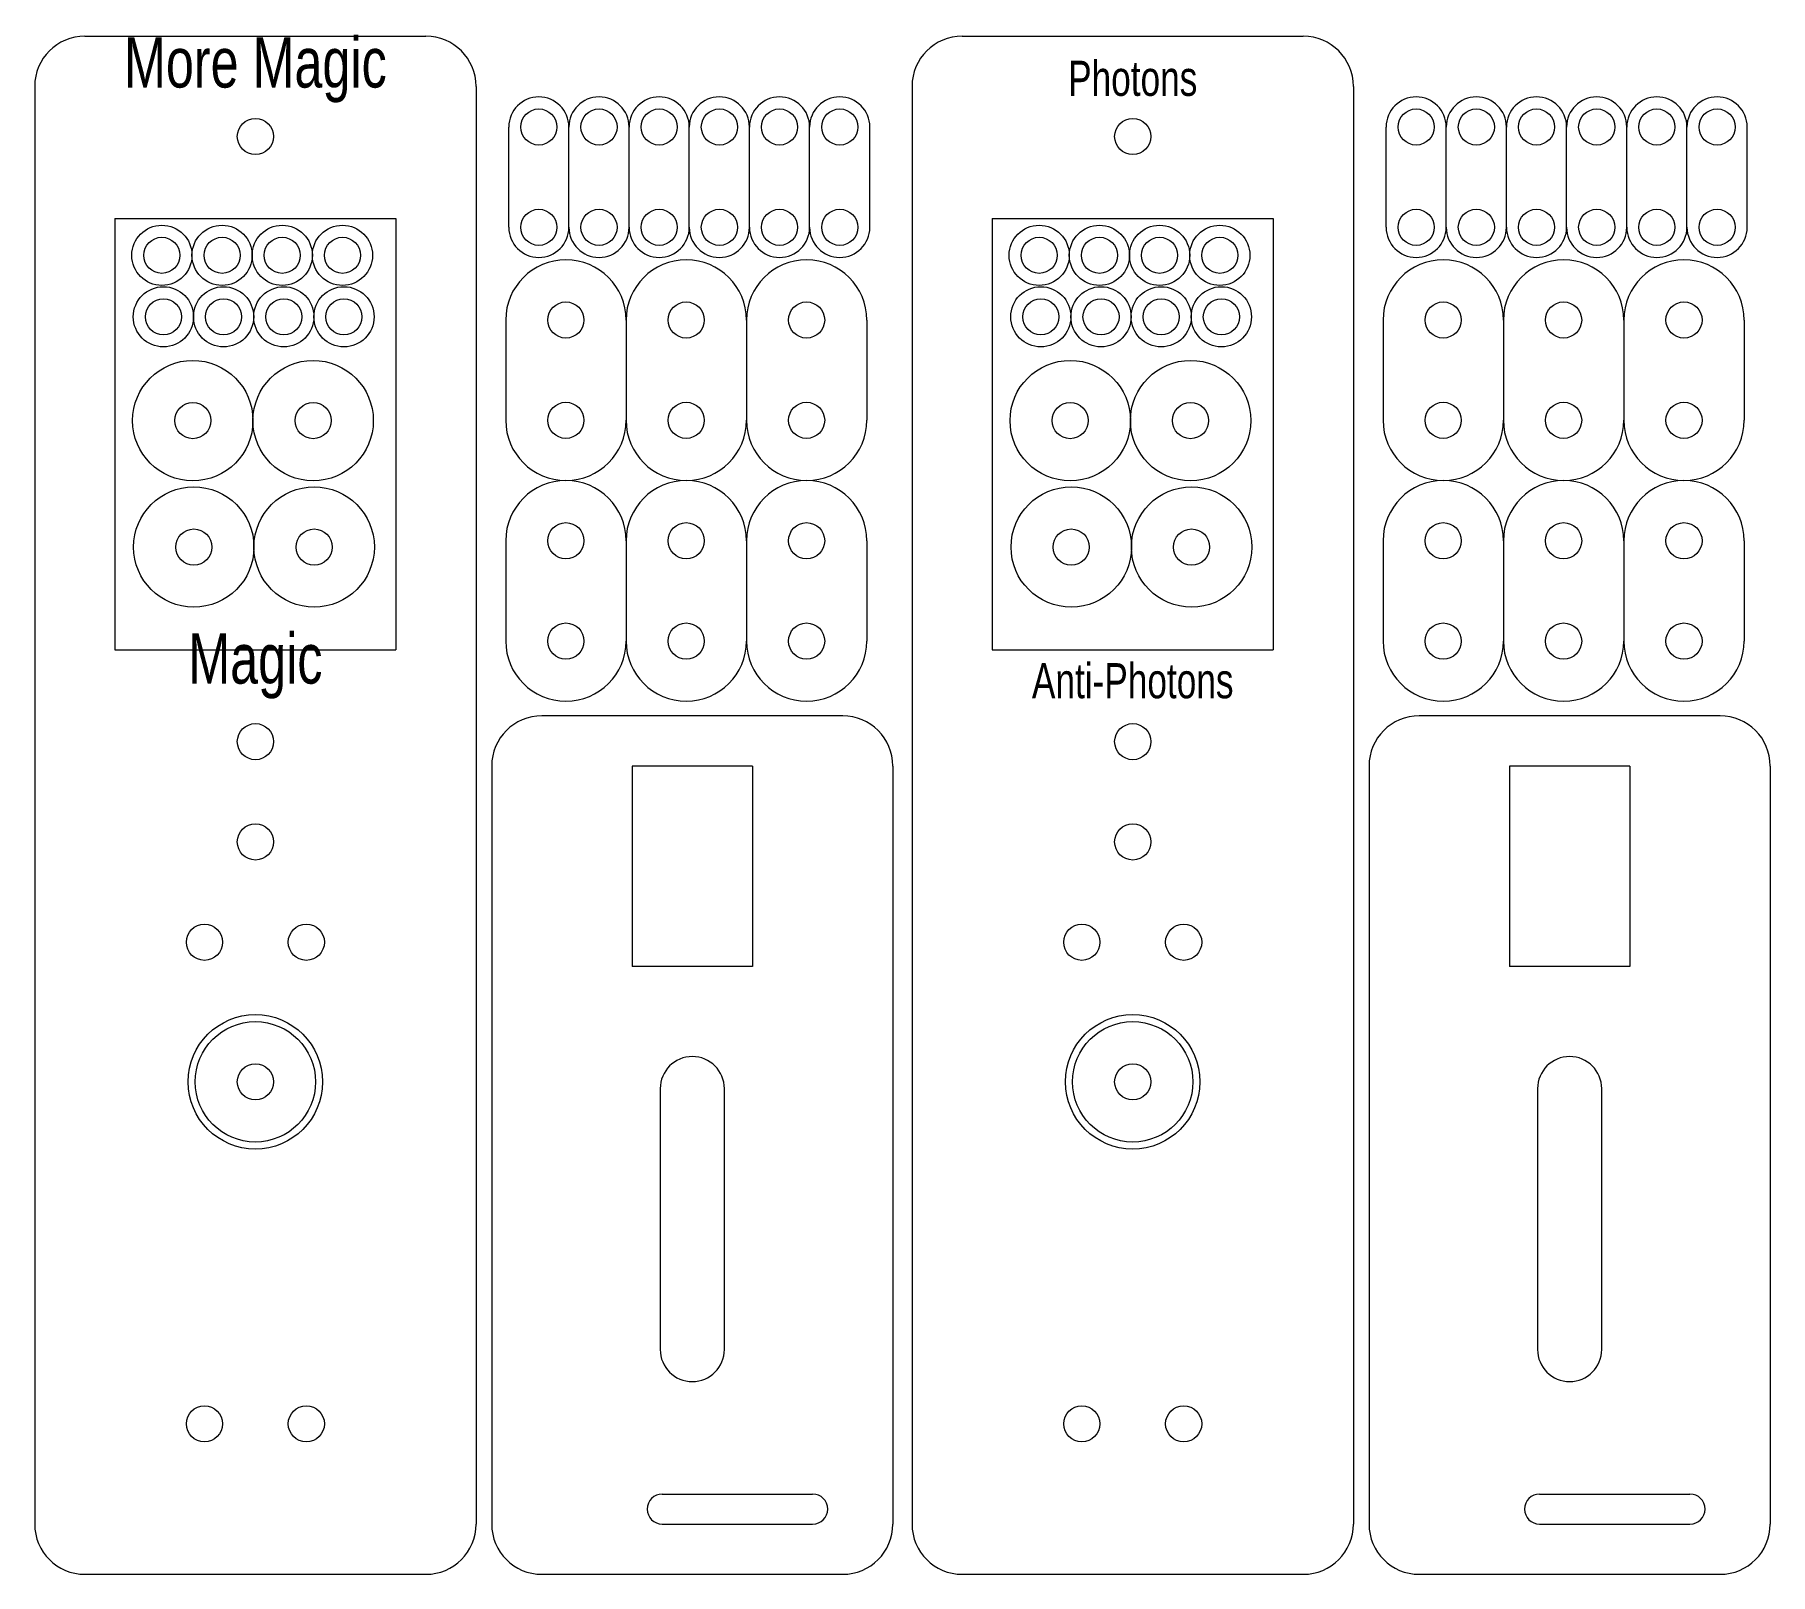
# Model space of a CAD drawing. Header units: millimetres. Extents: x 0 to 173, y 0 to 153.
import ezdxf

# ---------------------------------------------------------------- set-up
doc = ezdxf.new("R2010")
doc.units = ezdxf.units.MM
doc.layers.get('0').update_dxf_attribs({"linetype": 'CONTINUOUS', "lineweight": 0})
doc.layers.add('CSC', color=9, linetype='CONTINUOUS', lineweight=0)
doc.styles.get("Standard").update_dxf_attribs({"font": 'txt', "width": 0.75})

msp = doc.modelspace()

# ---------------------------------------------------------------- linework, layer by layer
for p, q in [((5, 153.32), (39, 153.32)), ((92.47, 153.32), (126.47, 153.32)), ((0, 148.32), (0, 5)), ((44, 148.32), (44, 5)), ((87.47, 148.32), (87.47, 5)), ((131.47, 148.32), (131.47, 5)), ((47.26, 134.27), (47.26, 144.27)), ((53.26, 134.27), (53.26, 144.27)), ((59.26, 134.27), (59.26, 144.27)), ((65.26, 134.27), (65.26, 144.27)), ((71.26, 134.27), (71.26, 144.27)), ((77.26, 134.27), (77.26, 144.27)), ((83.26, 134.27), (83.26, 144.27)), ((134.73, 134.27), (134.73, 144.27)), ((140.73, 134.27), (140.73, 144.27)), ((146.73, 134.27), (146.73, 144.27)), ((152.73, 134.27), (152.73, 144.27)), ((158.73, 134.27), (158.73, 144.27)), ((164.73, 134.27), (164.73, 144.27)), ((170.73, 134.27), (170.73, 144.27)), ((8, 135.16), (36, 135.16)), ((8, 135.16), (8, 92.16)), ((36, 135.16), (36, 92.16)), ((95.47, 135.16), (123.47, 135.16)), ((95.47, 135.16), (95.47, 92.16)), ((123.47, 135.16), (123.47, 92.16)), ((46.96, 125.03), (46.96, 115.03)), ((58.96, 125.03), (58.96, 115.03)), ((70.96, 125.03), (70.96, 115.03)), ((82.96, 125.03), (82.96, 115.03)), ((134.43, 125.03), (134.43, 115.03)), ((146.43, 125.03), (146.43, 115.03)), ((158.43, 125.03), (158.43, 115.03)), ((170.43, 125.03), (170.43, 115.03)), ((46.96, 103.03), (46.96, 93.03)), ((58.96, 103.03), (58.96, 93.03)), ((70.96, 103.03), (70.96, 93.03)), ((82.96, 103.03), (82.96, 93.03)), ((134.43, 103.03), (134.43, 93.03)), ((146.43, 103.03), (146.43, 93.03)), ((158.43, 103.03), (158.43, 93.03)), ((170.43, 103.03), (170.43, 93.03)), ((8, 92.16), (36, 92.16)), ((95.47, 92.16), (123.47, 92.16)), ((80.56, 85.57), (50.56, 85.57)), ((168.03, 85.57), (138.03, 85.57)), ((45.56, 80.57), (45.56, 5)), ((59.56, 80.57), (59.56, 60.57)), ((71.56, 80.57), (59.56, 80.57)), ((71.56, 80.57), (71.56, 60.57)), ((85.56, 80.57), (85.56, 5)), ((133.03, 80.57), (133.03, 5)), ((147.03, 80.57), (147.03, 60.57)), ((159.03, 80.57), (147.03, 80.57)), ((159.03, 80.57), (159.03, 60.57)), ((173.03, 80.57), (173.03, 5)), ((71.56, 60.57), (59.56, 60.57)), ((159.03, 60.57), (147.03, 60.57)), ((62.36, 48.41), (62.36, 22.41)), ((68.76, 22.41), (68.76, 48.41)), ((149.83, 48.41), (149.83, 22.41)), ((156.23, 22.41), (156.23, 48.41)), ((62.56, 8), (77.56, 8)), ((150.03, 8), (165.03, 8)), ((62.56, 5), (77.56, 5)), ((150.03, 5), (165.03, 5)), ((5, 0), (39, 0)), ((92.47, 0), (126.47, 0)), ((50.56, 0), (80.56, 0)), ((138.03, 0), (168.03, 0))]:
    msp.add_line(p, q)
for centre, radius in [((50.26, 144.27), 1.8), ((56.26, 144.27), 1.8), ((62.26, 144.27), 1.8), ((68.26, 144.27), 1.8), ((74.26, 144.27), 1.8), ((80.26, 144.27), 1.8), ((137.73, 144.27), 1.8), ((143.73, 144.27), 1.8), ((149.73, 144.27), 1.8), ((155.73, 144.27), 1.8), ((161.73, 144.27), 1.8), ((167.73, 144.27), 1.8), ((22, 143.32), 1.8), ((109.47, 143.32), 1.8), ((50.26, 134.27), 1.8), ((56.26, 134.27), 1.8), ((62.26, 134.27), 1.8), ((68.26, 134.27), 1.8), ((74.26, 134.27), 1.8), ((80.26, 134.27), 1.8), ((137.73, 134.27), 1.8), ((143.73, 134.27), 1.8), ((149.73, 134.27), 1.8), ((155.73, 134.27), 1.8), ((161.73, 134.27), 1.8), ((167.73, 134.27), 1.8), ((12.68, 131.48), 3), ((12.68, 131.48), 1.8), ((18.68, 131.48), 3), ((18.68, 131.48), 1.8), ((24.68, 131.48), 3), ((24.68, 131.48), 1.8), ((30.68, 131.48), 3), ((30.68, 131.48), 1.8), ((100.15, 131.48), 3), ((100.15, 131.48), 1.8), ((106.15, 131.48), 3), ((106.15, 131.48), 1.8), ((112.15, 131.48), 3), ((112.15, 131.48), 1.8), ((118.15, 131.48), 3), ((118.15, 131.48), 1.8), ((12.83, 125.35), 3), ((18.83, 125.35), 3), ((24.83, 125.35), 3), ((30.83, 125.35), 3), ((100.31, 125.35), 3), ((106.31, 125.35), 3), ((112.31, 125.35), 3), ((118.31, 125.35), 3), ((12.83, 125.35), 1.8), ((18.83, 125.35), 1.8), ((24.83, 125.35), 1.8), ((30.83, 125.35), 1.8), ((52.96, 125.03), 1.8), ((64.96, 125.03), 1.8), ((76.96, 125.03), 1.8), ((100.31, 125.35), 1.8), ((106.31, 125.35), 1.8), ((112.31, 125.35), 1.8), ((118.31, 125.35), 1.8), ((140.43, 125.03), 1.8), ((152.43, 125.03), 1.8), ((164.43, 125.03), 1.8), ((15.76, 115), 6), ((27.76, 115), 6), ((103.24, 115), 6), ((115.24, 115), 6), ((15.76, 115), 1.8), ((27.76, 115), 1.8), ((52.96, 115.03), 1.8), ((64.96, 115.03), 1.8), ((76.96, 115.03), 1.8), ((103.24, 115), 1.8), ((115.24, 115), 1.8), ((140.43, 115.03), 1.8), ((152.43, 115.03), 1.8), ((164.43, 115.03), 1.8), ((15.86, 102.4), 6), ((27.86, 102.4), 6), ((103.34, 102.4), 6), ((115.34, 102.4), 6), ((15.86, 102.4), 1.8), ((27.86, 102.4), 1.8), ((52.96, 103.03), 1.8), ((64.96, 103.03), 1.8), ((76.96, 103.03), 1.8), ((103.34, 102.4), 1.8), ((115.34, 102.4), 1.8), ((140.43, 103.03), 1.8), ((152.43, 103.03), 1.8), ((164.43, 103.03), 1.8), ((52.96, 93.03), 1.8), ((64.96, 93.03), 1.8), ((76.96, 93.03), 1.8), ((140.43, 93.03), 1.8), ((152.43, 93.03), 1.8), ((164.43, 93.03), 1.8), ((22, 83), 1.8), ((109.47, 83), 1.8), ((22, 73), 1.8), ((109.47, 73), 1.8), ((16.92, 63), 1.8), ((27.08, 63), 1.8), ((104.39, 63), 1.8), ((114.55, 63), 1.8), ((22, 49.09), 6.7), ((109.47, 49.09), 6.7), ((22, 49.09), 6), ((109.47, 49.09), 6), ((22, 49.09), 1.8), ((109.47, 49.09), 1.8), ((16.92, 15), 1.8), ((27.08, 15), 1.8), ((104.39, 15), 1.8), ((114.55, 15), 1.8)]:
    msp.add_circle(centre, radius)
for centre, radius, start, end in [((5, 148.32), 5, 90, 180), ((39, 148.32), 5, 0, 90), ((92.47, 148.32), 5, 90, 180), ((126.47, 148.32), 5, 0, 90), ((50.26, 144.27), 3, 0, 180), ((56.26, 144.27), 3, 0, 180), ((62.26, 144.27), 3, 0, 180), ((68.26, 144.27), 3, 0, 180), ((74.26, 144.27), 3, 0, 180), ((80.26, 144.27), 3, 0, 180), ((137.73, 144.27), 3, 0, 180), ((143.73, 144.27), 3, 0, 180), ((149.73, 144.27), 3, 0, 180), ((155.73, 144.27), 3, 0, 180), ((161.73, 144.27), 3, 0, 180), ((167.73, 144.27), 3, 0, 180), ((50.26, 134.27), 3, 180, 0), ((56.26, 134.27), 3, 180, 0), ((62.26, 134.27), 3, 180, 0), ((68.26, 134.27), 3, 180, 0), ((74.26, 134.27), 3, 180, 0), ((80.26, 134.27), 3, 180, 0), ((137.73, 134.27), 3, 180, 0), ((143.73, 134.27), 3, 180, 0), ((149.73, 134.27), 3, 180, 0), ((155.73, 134.27), 3, 180, 0), ((161.73, 134.27), 3, 180, 0), ((167.73, 134.27), 3, 180, 0), ((52.96, 125.03), 6, 0, 180), ((64.96, 125.03), 6, 0, 180), ((76.96, 125.03), 6, 0, 180), ((140.43, 125.03), 6, 0, 180), ((152.43, 125.03), 6, 0, 180), ((164.43, 125.03), 6, 0, 180), ((52.96, 115.03), 6, 180, 0), ((64.96, 115.03), 6, 180, 0), ((76.96, 115.03), 6, 180, 0), ((140.43, 115.03), 6, 180, 0), ((152.43, 115.03), 6, 180, 0), ((164.43, 115.03), 6, 180, 0), ((52.96, 103.03), 6, 0, 180), ((64.96, 103.03), 6, 0, 180), ((76.96, 103.03), 6, 0, 180), ((140.43, 103.03), 6, 0, 180), ((152.43, 103.03), 6, 0, 180), ((164.43, 103.03), 6, 0, 180), ((52.96, 93.03), 6, 180, 0), ((64.96, 93.03), 6, 180, 0), ((76.96, 93.03), 6, 180, 0), ((140.43, 93.03), 6, 180, 0), ((152.43, 93.03), 6, 180, 0), ((164.43, 93.03), 6, 180, 0), ((50.56, 80.57), 5, 90, 180), ((80.56, 80.57), 5, 0, 90), ((138.03, 80.57), 5, 90, 180), ((168.03, 80.57), 5, 0, 90), ((65.56, 48.41), 3.2, 0, 180), ((153.03, 48.41), 3.2, 0, 180), ((65.56, 22.41), 3.2, 180, 0), ((153.03, 22.41), 3.2, 180, 0), ((62.56, 6.5), 1.5, 90, 270), ((77.56, 6.5), 1.5, 270, 90), ((150.03, 6.5), 1.5, 90, 270), ((165.03, 6.5), 1.5, 270, 90), ((5, 5), 5, 180, 270), ((39, 5), 5, 270, 0), ((50.56, 5), 5, 180, 270), ((80.56, 5), 5, 270, 360), ((92.47, 5), 5, 180, 270), ((126.47, 5), 5, 270, 0), ((138.03, 5), 5, 180, 270), ((168.03, 5), 5, 270, 360)]:
    msp.add_arc(centre, radius, start, end)

# ---------------------------------------------------------------- texts
at = {"layer": 'CSC', "width": 100, "attachment_point": 5}
for s, insert, char_height in [('More\\~Magic', (22, 149.95), 5), ('Photons', (109.47, 149.1), 3.5), ('Magic', (22, 90.53), 5), ('Anti-Photons', (109.47, 89.05), 3.5)]:
    msp.add_mtext(s, dxfattribs=dict(at, insert=insert, char_height=char_height))

doc.saveas('drawing.dxf')
